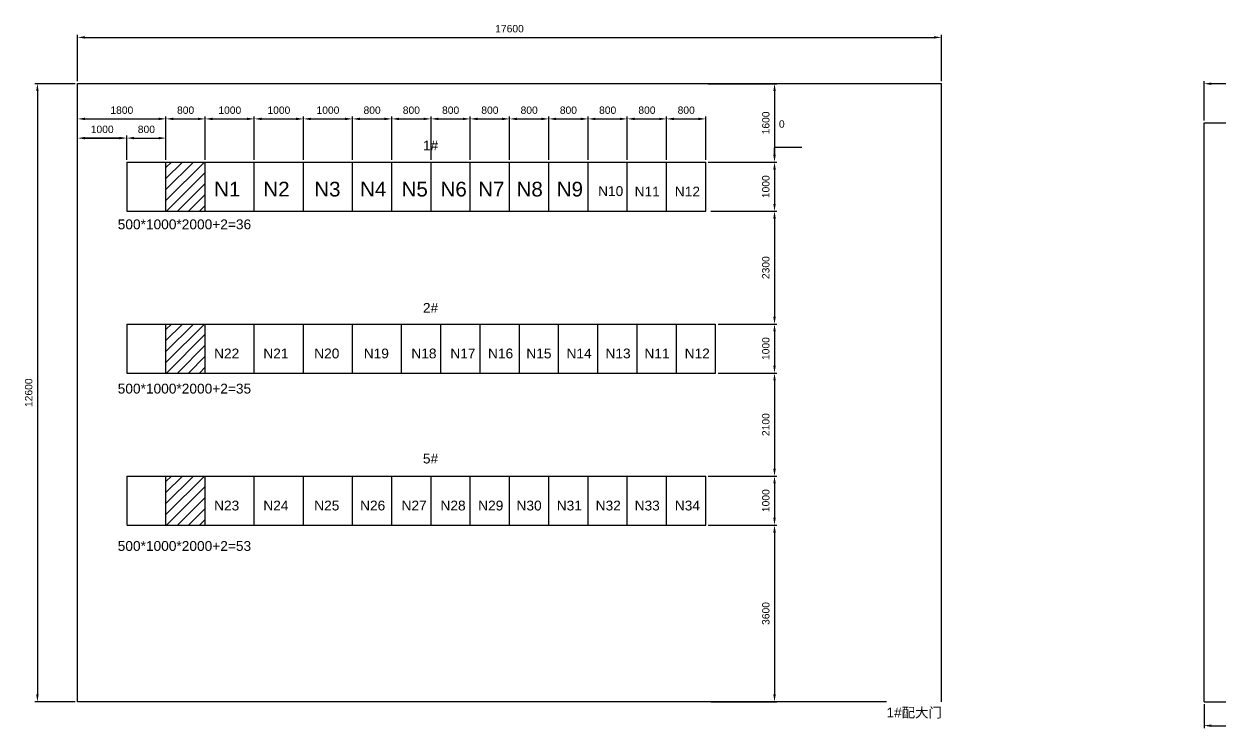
# Model space of a CAD drawing. Header units: millimetres. Extents: x 8 to 67164, y -14211 to 15935.
# Drawn here: x 8 to 24362, y 1579 to 15935 of the extents above; entities that cross this region are included whole.
import ezdxf

# ---------------------------------------------------------------- set-up
doc = ezdxf.new("R2010")
doc.units = ezdxf.units.MM
doc.layers.add('标注', color=7, linetype='Continuous')
doc.styles.get("Standard").update_dxf_attribs({"font": 'arial.ttf'})
doc.dimstyles.new('ISO-25', dxfattribs={"dimtxt": 150, "dimasz": 150, "dimexe": 50, "dimexo": 50, "dimgap": 100, "dimtad": 1, "dimtoh": 1, "dimdec": 0, "dimtxsty": 'Standard', "dimcen": 0, "dimclrd": 3, "dimclre": 3, "dimclrt": 3, "dimadec": 0, "dimazin": 0, "dimtfac": 1, "dimtdec": 0, "dimtmove": 0, "dimatfit": 3, "dimfxl": 1, "dimarcsym": 2})

# ---------------------------------------------------------------- blocks, each defined once
blk = doc.blocks.new('*D45')
at = {"layer": 'Defpoints', "color": 0, "transparency": 16777216}
for p in [(24055, 14715), (24055, 13916), (33545, 13916)]:
    blk.add_point(p, dxfattribs=at)
at = {"layer": '标注', "color": 3, "lineweight": -2, "transparency": 16777216}
for p, q in [((24055, 13966), (24055, 14765)), ((33395, 14715), (24205, 14715)), ((33545, 13966), (33545, 14765))]:
    blk.add_line(p, q, dxfattribs=at)
at = {"layer": '标注', "color": 3, "transparency": 16777216}
for points in [[(24205, 14740), (24205, 14690), (24055, 14715)], [(33395, 14740), (33395, 14690), (33545, 14715)]]:
    blk.add_solid(points, dxfattribs=at)
at = {"layer": '标注', "color": 3, "transparency": 16777216, "insert": (28800, 14892), "char_height": 150, "attachment_point": 5}
blk.add_mtext('9490', dxfattribs=at)
blk = doc.blocks.new('*D46')
at = {"layer": 'Defpoints', "color": 0, "transparency": 16777216}
for p in [(24055, 2116), (30332, 2116), (30332, 1629)]:
    blk.add_point(p, dxfattribs=at)
at = {"layer": '标注', "color": 3, "lineweight": -2, "transparency": 16777216}
for p, q in [((24055, 2066), (24055, 1579)), ((30332, 2066), (30332, 1579)), ((24205, 1629), (30182, 1629))]:
    blk.add_line(p, q, dxfattribs=at)
at = {"layer": '标注', "color": 3, "transparency": 16777216}
for points in [[(24205, 1654), (24205, 1604), (24055, 1629)], [(30182, 1654), (30182, 1604), (30332, 1629)]]:
    blk.add_solid(points, dxfattribs=at)
at = {"layer": '标注', "color": 3, "transparency": 16777216, "insert": (27193, 1806), "char_height": 150, "attachment_point": 5}
blk.add_mtext('6277', dxfattribs=at)
blk = doc.blocks.new('*D53')
at = {"layer": 'Defpoints', "color": 0, "transparency": 16777216}
for p in [(13892, 14716), (13903, 13116), (15303, 13116)]:
    blk.add_point(p, dxfattribs=at)
at = {"layer": '标注', "color": 3, "lineweight": -2, "transparency": 16777216}
for p, q in [((13942, 14716), (15353, 14716)), ((15303, 14566), (15303, 13266)), ((13953, 13116), (15353, 13116))]:
    blk.add_line(p, q, dxfattribs=at)
at = {"layer": '标注', "color": 3, "transparency": 16777216}
for points in [[(15278, 14566), (15328, 14566), (15303, 14716)], [(15278, 13266), (15328, 13266), (15303, 13116)]]:
    blk.add_solid(points, dxfattribs=at)
at = {"layer": '标注', "color": 3, "transparency": 16777216, "insert": (15126, 13916), "char_height": 150, "attachment_point": 5, "rotation": 90}
blk.add_mtext('1600', dxfattribs=at)
blk = doc.blocks.new('*D54')
at = {"layer": 'Defpoints', "color": 0, "transparency": 16777216}
for p in [(13903, 13116), (13953, 13116), (15303, 13116)]:
    blk.add_point(p, dxfattribs=at)
at = {"layer": '标注', "color": 3, "lineweight": -2, "transparency": 16777216}
for p, q in [((15303, 13266), (15303, 13416)), ((15858, 13416), (15303, 13416)), ((13953, 13116), (15353, 13116)), ((14003, 13116), (15353, 13116)), ((15303, 12966), (15303, 12816))]:
    blk.add_line(p, q, dxfattribs=at)
at = {"layer": '标注', "color": 3, "transparency": 16777216}
for points in [[(15278, 13266), (15328, 13266), (15303, 13116)], [(15278, 12966), (15328, 12966), (15303, 13116)]]:
    blk.add_solid(points, dxfattribs=at)
at = {"layer": '标注', "color": 3, "transparency": 16777216, "insert": (15451, 13893), "char_height": 150, "attachment_point": 5}
blk.add_mtext('0', dxfattribs=at)
blk = doc.blocks.new('*D55')
at = {"layer": 'Defpoints', "color": 0, "transparency": 16777216}
for p in [(13953, 13116), (13953, 12116), (15303, 12116)]:
    blk.add_point(p, dxfattribs=at)
at = {"layer": '标注', "color": 3, "lineweight": -2, "transparency": 16777216}
for p, q in [((14003, 13116), (15353, 13116)), ((15303, 12966), (15303, 12266)), ((14003, 12116), (15353, 12116))]:
    blk.add_line(p, q, dxfattribs=at)
at = {"layer": '标注', "color": 3, "transparency": 16777216}
for points in [[(15278, 12966), (15328, 12966), (15303, 13116)], [(15278, 12266), (15328, 12266), (15303, 12116)]]:
    blk.add_solid(points, dxfattribs=at)
at = {"layer": '标注', "color": 3, "transparency": 16777216, "insert": (15126, 12616), "char_height": 150, "attachment_point": 5, "rotation": 90}
blk.add_mtext('1000', dxfattribs=at)
blk = doc.blocks.new('*D56')
at = {"layer": 'Defpoints', "color": 0, "transparency": 16777216}
for p in [(13953, 12116), (14103, 9816), (15303, 9816)]:
    blk.add_point(p, dxfattribs=at)
at = {"layer": '标注', "color": 3, "lineweight": -2, "transparency": 16777216}
for p, q in [((14003, 12116), (15353, 12116)), ((15303, 11966), (15303, 9966)), ((14153, 9816), (15353, 9816))]:
    blk.add_line(p, q, dxfattribs=at)
at = {"layer": '标注', "color": 3, "transparency": 16777216}
for points in [[(15278, 11966), (15328, 11966), (15303, 12116)], [(15278, 9966), (15328, 9966), (15303, 9816)]]:
    blk.add_solid(points, dxfattribs=at)
at = {"layer": '标注', "color": 3, "transparency": 16777216, "insert": (15126, 10966), "char_height": 150, "attachment_point": 5, "rotation": 90}
blk.add_mtext('2300', dxfattribs=at)
blk = doc.blocks.new('*D57')
at = {"layer": 'Defpoints', "color": 0, "transparency": 16777216}
for p in [(14103, 9816), (14103, 8816), (15303, 8816)]:
    blk.add_point(p, dxfattribs=at)
at = {"layer": '标注', "color": 3, "lineweight": -2, "transparency": 16777216}
for p, q in [((14153, 9816), (15353, 9816)), ((15303, 9666), (15303, 8966)), ((14153, 8816), (15353, 8816))]:
    blk.add_line(p, q, dxfattribs=at)
at = {"layer": '标注', "color": 3, "transparency": 16777216}
for points in [[(15278, 9666), (15328, 9666), (15303, 9816)], [(15278, 8966), (15328, 8966), (15303, 8816)]]:
    blk.add_solid(points, dxfattribs=at)
at = {"layer": '标注', "color": 3, "transparency": 16777216, "insert": (15126, 9316), "char_height": 150, "attachment_point": 5, "rotation": 90}
blk.add_mtext('1000', dxfattribs=at)
blk = doc.blocks.new('*D58')
at = {"layer": 'Defpoints', "color": 0, "transparency": 16777216}
for p in [(14103, 8816), (13903, 6716), (15303, 6716)]:
    blk.add_point(p, dxfattribs=at)
at = {"layer": '标注', "color": 3, "lineweight": -2, "transparency": 16777216}
for p, q in [((14153, 8816), (15353, 8816)), ((15303, 8666), (15303, 6866)), ((13953, 6716), (15353, 6716))]:
    blk.add_line(p, q, dxfattribs=at)
at = {"layer": '标注', "color": 3, "transparency": 16777216}
for points in [[(15278, 8666), (15328, 8666), (15303, 8816)], [(15278, 6866), (15328, 6866), (15303, 6716)]]:
    blk.add_solid(points, dxfattribs=at)
at = {"layer": '标注', "color": 3, "transparency": 16777216, "insert": (15126, 7766), "char_height": 150, "attachment_point": 5, "rotation": 90}
blk.add_mtext('2100', dxfattribs=at)
blk = doc.blocks.new('*D59')
at = {"layer": 'Defpoints', "color": 0, "transparency": 16777216}
for p in [(13903, 6716), (13903, 5716), (15303, 5716)]:
    blk.add_point(p, dxfattribs=at)
at = {"layer": '标注', "color": 3, "lineweight": -2, "transparency": 16777216}
for p, q in [((13953, 6716), (15353, 6716)), ((15303, 6566), (15303, 5866)), ((13953, 5716), (15353, 5716))]:
    blk.add_line(p, q, dxfattribs=at)
at = {"layer": '标注', "color": 3, "transparency": 16777216}
for points in [[(15278, 6566), (15328, 6566), (15303, 6716)], [(15278, 5866), (15328, 5866), (15303, 5716)]]:
    blk.add_solid(points, dxfattribs=at)
at = {"layer": '标注', "color": 3, "transparency": 16777216, "insert": (15126, 6216), "char_height": 150, "attachment_point": 5, "rotation": 90}
blk.add_mtext('1000', dxfattribs=at)
blk = doc.blocks.new('*D60')
at = {"layer": 'Defpoints', "color": 0, "transparency": 16777216}
for p in [(13903, 5716), (13955, 2116), (15303, 2116)]:
    blk.add_point(p, dxfattribs=at)
at = {"layer": '标注', "color": 3, "lineweight": -2, "transparency": 16777216}
for p, q in [((13953, 5716), (15353, 5716)), ((15303, 5566), (15303, 2266)), ((14005, 2116), (15353, 2116))]:
    blk.add_line(p, q, dxfattribs=at)
at = {"layer": '标注', "color": 3, "transparency": 16777216}
for points in [[(15278, 5566), (15328, 5566), (15303, 5716)], [(15278, 2266), (15328, 2266), (15303, 2116)]]:
    blk.add_solid(points, dxfattribs=at)
at = {"layer": '标注', "color": 3, "transparency": 16777216, "insert": (15126, 3916), "char_height": 150, "attachment_point": 5, "rotation": 90}
blk.add_mtext('3600', dxfattribs=at)
blk = doc.blocks.new('*D61')
at = {"layer": 'Defpoints', "color": 0, "transparency": 16777216}
for p in [(2903, 13998), (1103, 13116), (2903, 13116)]:
    blk.add_point(p, dxfattribs=at)
at = {"layer": '标注', "color": 3, "lineweight": -2, "transparency": 16777216}
for p, q in [((1103, 13166), (1103, 14048)), ((1253, 13998), (2753, 13998)), ((2903, 13166), (2903, 14048))]:
    blk.add_line(p, q, dxfattribs=at)
at = {"layer": '标注', "color": 3, "transparency": 16777216}
for points in [[(1253, 14023), (1253, 13973), (1103, 13998)], [(2753, 14023), (2753, 13973), (2903, 13998)]]:
    blk.add_solid(points, dxfattribs=at)
at = {"layer": '标注', "color": 3, "transparency": 16777216, "insert": (2003, 14175), "char_height": 150, "attachment_point": 5}
blk.add_mtext('1800', dxfattribs=at)
blk = doc.blocks.new('*D62')
at = {"layer": 'Defpoints', "color": 0, "transparency": 16777216}
for p in [(3703, 13998), (2903, 13166), (3703, 13116)]:
    blk.add_point(p, dxfattribs=at)
at = {"layer": '标注', "color": 3, "lineweight": -2, "transparency": 16777216}
for p, q in [((2903, 13216), (2903, 14048)), ((3053, 13998), (3553, 13998)), ((3703, 13166), (3703, 14048))]:
    blk.add_line(p, q, dxfattribs=at)
at = {"layer": '标注', "color": 3, "transparency": 16777216}
for points in [[(3053, 14023), (3053, 13973), (2903, 13998)], [(3553, 14023), (3553, 13973), (3703, 13998)]]:
    blk.add_solid(points, dxfattribs=at)
at = {"layer": '标注', "color": 3, "transparency": 16777216, "insert": (3303, 14175), "char_height": 150, "attachment_point": 5}
blk.add_mtext('800', dxfattribs=at)
blk = doc.blocks.new('*D63')
at = {"layer": 'Defpoints', "color": 0, "transparency": 16777216}
for p in [(4703, 13998), (3703, 13116), (4703, 13116)]:
    blk.add_point(p, dxfattribs=at)
at = {"layer": '标注', "color": 3, "lineweight": -2, "transparency": 16777216}
for p, q in [((3703, 13166), (3703, 14048)), ((3853, 13998), (4553, 13998)), ((4703, 13166), (4703, 14048))]:
    blk.add_line(p, q, dxfattribs=at)
at = {"layer": '标注', "color": 3, "transparency": 16777216}
for points in [[(3853, 14023), (3853, 13973), (3703, 13998)], [(4553, 14023), (4553, 13973), (4703, 13998)]]:
    blk.add_solid(points, dxfattribs=at)
at = {"layer": '标注', "color": 3, "transparency": 16777216, "insert": (4203, 14175), "char_height": 150, "attachment_point": 5}
blk.add_mtext('1000', dxfattribs=at)
blk = doc.blocks.new('*D64')
at = {"layer": 'Defpoints', "color": 0, "transparency": 16777216}
for p in [(5703, 13998), (4703, 13116), (5703, 13116)]:
    blk.add_point(p, dxfattribs=at)
at = {"layer": '标注', "color": 3, "lineweight": -2, "transparency": 16777216}
for p, q in [((4703, 13166), (4703, 14048)), ((4853, 13998), (5553, 13998)), ((5703, 13166), (5703, 14048))]:
    blk.add_line(p, q, dxfattribs=at)
at = {"layer": '标注', "color": 3, "transparency": 16777216}
for points in [[(4853, 14023), (4853, 13973), (4703, 13998)], [(5553, 14023), (5553, 13973), (5703, 13998)]]:
    blk.add_solid(points, dxfattribs=at)
at = {"layer": '标注', "color": 3, "transparency": 16777216, "insert": (5203, 14175), "char_height": 150, "attachment_point": 5}
blk.add_mtext('1000', dxfattribs=at)
blk = doc.blocks.new('*D65')
at = {"layer": 'Defpoints', "color": 0, "transparency": 16777216}
for p in [(6703, 13998), (5703, 13116), (6703, 13116)]:
    blk.add_point(p, dxfattribs=at)
at = {"layer": '标注', "color": 3, "lineweight": -2, "transparency": 16777216}
for p, q in [((5703, 13166), (5703, 14048)), ((5853, 13998), (6553, 13998)), ((6703, 13166), (6703, 14048))]:
    blk.add_line(p, q, dxfattribs=at)
at = {"layer": '标注', "color": 3, "transparency": 16777216}
for points in [[(5853, 14023), (5853, 13973), (5703, 13998)], [(6553, 14023), (6553, 13973), (6703, 13998)]]:
    blk.add_solid(points, dxfattribs=at)
at = {"layer": '标注', "color": 3, "transparency": 16777216, "insert": (6203, 14175), "char_height": 150, "attachment_point": 5}
blk.add_mtext('1000', dxfattribs=at)
blk = doc.blocks.new('*D66')
at = {"layer": 'Defpoints', "color": 0, "transparency": 16777216}
for p in [(7503, 13998), (6703, 13116), (7503, 13116)]:
    blk.add_point(p, dxfattribs=at)
at = {"layer": '标注', "color": 3, "lineweight": -2, "transparency": 16777216}
for p, q in [((6703, 13166), (6703, 14048)), ((6853, 13998), (7353, 13998)), ((7503, 13166), (7503, 14048))]:
    blk.add_line(p, q, dxfattribs=at)
at = {"layer": '标注', "color": 3, "transparency": 16777216}
for points in [[(6853, 14023), (6853, 13973), (6703, 13998)], [(7353, 14023), (7353, 13973), (7503, 13998)]]:
    blk.add_solid(points, dxfattribs=at)
at = {"layer": '标注', "color": 3, "transparency": 16777216, "insert": (7103, 14175), "char_height": 150, "attachment_point": 5}
blk.add_mtext('800', dxfattribs=at)
blk = doc.blocks.new('*D67')
at = {"layer": 'Defpoints', "color": 0, "transparency": 16777216}
for p in [(8303, 13998), (7503, 13116), (8303, 13116)]:
    blk.add_point(p, dxfattribs=at)
at = {"layer": '标注', "color": 3, "lineweight": -2, "transparency": 16777216}
for p, q in [((7503, 13166), (7503, 14048)), ((7653, 13998), (8153, 13998)), ((8303, 13166), (8303, 14048))]:
    blk.add_line(p, q, dxfattribs=at)
at = {"layer": '标注', "color": 3, "transparency": 16777216}
for points in [[(7653, 14023), (7653, 13973), (7503, 13998)], [(8153, 14023), (8153, 13973), (8303, 13998)]]:
    blk.add_solid(points, dxfattribs=at)
at = {"layer": '标注', "color": 3, "transparency": 16777216, "insert": (7903, 14175), "char_height": 150, "attachment_point": 5}
blk.add_mtext('800', dxfattribs=at)
blk = doc.blocks.new('*D68')
at = {"layer": 'Defpoints', "color": 0, "transparency": 16777216}
for p in [(9103, 13998), (8303, 13116), (9103, 13116)]:
    blk.add_point(p, dxfattribs=at)
at = {"layer": '标注', "color": 3, "lineweight": -2, "transparency": 16777216}
for p, q in [((8303, 13166), (8303, 14048)), ((8453, 13998), (8953, 13998)), ((9103, 13166), (9103, 14048))]:
    blk.add_line(p, q, dxfattribs=at)
at = {"layer": '标注', "color": 3, "transparency": 16777216}
for points in [[(8453, 14023), (8453, 13973), (8303, 13998)], [(8953, 14023), (8953, 13973), (9103, 13998)]]:
    blk.add_solid(points, dxfattribs=at)
at = {"layer": '标注', "color": 3, "transparency": 16777216, "insert": (8703, 14175), "char_height": 150, "attachment_point": 5}
blk.add_mtext('800', dxfattribs=at)
blk = doc.blocks.new('*D69')
at = {"layer": 'Defpoints', "color": 0, "transparency": 16777216}
for p in [(9903, 13998), (9103, 13116), (9903, 13116)]:
    blk.add_point(p, dxfattribs=at)
at = {"layer": '标注', "color": 3, "lineweight": -2, "transparency": 16777216}
for p, q in [((9103, 13166), (9103, 14048)), ((9253, 13998), (9753, 13998)), ((9903, 13166), (9903, 14048))]:
    blk.add_line(p, q, dxfattribs=at)
at = {"layer": '标注', "color": 3, "transparency": 16777216}
for points in [[(9253, 14023), (9253, 13973), (9103, 13998)], [(9753, 14023), (9753, 13973), (9903, 13998)]]:
    blk.add_solid(points, dxfattribs=at)
at = {"layer": '标注', "color": 3, "transparency": 16777216, "insert": (9503, 14175), "char_height": 150, "attachment_point": 5}
blk.add_mtext('800', dxfattribs=at)
blk = doc.blocks.new('*D70')
at = {"layer": 'Defpoints', "color": 0, "transparency": 16777216}
for p in [(10703, 13998), (9903, 13116), (10703, 13116)]:
    blk.add_point(p, dxfattribs=at)
at = {"layer": '标注', "color": 3, "lineweight": -2, "transparency": 16777216}
for p, q in [((9903, 13166), (9903, 14048)), ((10053, 13998), (10553, 13998)), ((10703, 13166), (10703, 14048))]:
    blk.add_line(p, q, dxfattribs=at)
at = {"layer": '标注', "color": 3, "transparency": 16777216}
for points in [[(10053, 14023), (10053, 13973), (9903, 13998)], [(10553, 14023), (10553, 13973), (10703, 13998)]]:
    blk.add_solid(points, dxfattribs=at)
at = {"layer": '标注', "color": 3, "transparency": 16777216, "insert": (10303, 14175), "char_height": 150, "attachment_point": 5}
blk.add_mtext('800', dxfattribs=at)
blk = doc.blocks.new('*D71')
at = {"layer": 'Defpoints', "color": 0, "transparency": 16777216}
for p in [(11503, 13998), (10703, 13116), (11503, 13116)]:
    blk.add_point(p, dxfattribs=at)
at = {"layer": '标注', "color": 3, "lineweight": -2, "transparency": 16777216}
for p, q in [((10703, 13166), (10703, 14048)), ((10853, 13998), (11353, 13998)), ((11503, 13166), (11503, 14048))]:
    blk.add_line(p, q, dxfattribs=at)
at = {"layer": '标注', "color": 3, "transparency": 16777216}
for points in [[(10853, 14023), (10853, 13973), (10703, 13998)], [(11353, 14023), (11353, 13973), (11503, 13998)]]:
    blk.add_solid(points, dxfattribs=at)
at = {"layer": '标注', "color": 3, "transparency": 16777216, "insert": (11103, 14175), "char_height": 150, "attachment_point": 5}
blk.add_mtext('800', dxfattribs=at)
blk = doc.blocks.new('*D72')
at = {"layer": 'Defpoints', "color": 0, "transparency": 16777216}
for p in [(12303, 13998), (11503, 13116), (12303, 13116)]:
    blk.add_point(p, dxfattribs=at)
at = {"layer": '标注', "color": 3, "lineweight": -2, "transparency": 16777216}
for p, q in [((11503, 13166), (11503, 14048)), ((11653, 13998), (12153, 13998)), ((12303, 13166), (12303, 14048))]:
    blk.add_line(p, q, dxfattribs=at)
at = {"layer": '标注', "color": 3, "transparency": 16777216}
for points in [[(11653, 14023), (11653, 13973), (11503, 13998)], [(12153, 14023), (12153, 13973), (12303, 13998)]]:
    blk.add_solid(points, dxfattribs=at)
at = {"layer": '标注', "color": 3, "transparency": 16777216, "insert": (11903, 14175), "char_height": 150, "attachment_point": 5}
blk.add_mtext('800', dxfattribs=at)
blk = doc.blocks.new('*D73')
at = {"layer": 'Defpoints', "color": 0, "transparency": 16777216}
for p in [(13103, 13998), (12303, 13116), (13103, 13116)]:
    blk.add_point(p, dxfattribs=at)
at = {"layer": '标注', "color": 3, "lineweight": -2, "transparency": 16777216}
for p, q in [((12303, 13166), (12303, 14048)), ((12453, 13998), (12953, 13998)), ((13103, 13166), (13103, 14048))]:
    blk.add_line(p, q, dxfattribs=at)
at = {"layer": '标注', "color": 3, "transparency": 16777216}
for points in [[(12453, 14023), (12453, 13973), (12303, 13998)], [(12953, 14023), (12953, 13973), (13103, 13998)]]:
    blk.add_solid(points, dxfattribs=at)
at = {"layer": '标注', "color": 3, "transparency": 16777216, "insert": (12703, 14175), "char_height": 150, "attachment_point": 5}
blk.add_mtext('800', dxfattribs=at)
blk = doc.blocks.new('*D74')
at = {"layer": 'Defpoints', "color": 0, "transparency": 16777216}
for p in [(13903, 13998), (13103, 13116), (13903, 13116)]:
    blk.add_point(p, dxfattribs=at)
at = {"layer": '标注', "color": 3, "lineweight": -2, "transparency": 16777216}
for p, q in [((13103, 13166), (13103, 14048)), ((13253, 13998), (13753, 13998)), ((13903, 13166), (13903, 14048))]:
    blk.add_line(p, q, dxfattribs=at)
at = {"layer": '标注', "color": 3, "transparency": 16777216}
for points in [[(13253, 14023), (13253, 13973), (13103, 13998)], [(13753, 14023), (13753, 13973), (13903, 13998)]]:
    blk.add_solid(points, dxfattribs=at)
at = {"layer": '标注', "color": 3, "transparency": 16777216, "insert": (13503, 14175), "char_height": 150, "attachment_point": 5}
blk.add_mtext('800', dxfattribs=at)
blk = doc.blocks.new('*D75')
at = {"layer": 'Defpoints', "color": 0, "transparency": 16777216}
for p in [(1103, 13607), (1103, 13116), (2103, 13116)]:
    blk.add_point(p, dxfattribs=at)
at = {"layer": '标注', "color": 3, "lineweight": -2, "transparency": 16777216}
for p, q in [((1103, 13166), (1103, 13657)), ((2103, 13166), (2103, 13657)), ((1953, 13607), (1253, 13607))]:
    blk.add_line(p, q, dxfattribs=at)
at = {"layer": '标注', "color": 3, "transparency": 16777216}
for points in [[(1253, 13632), (1253, 13582), (1103, 13607)], [(1953, 13632), (1953, 13582), (2103, 13607)]]:
    blk.add_solid(points, dxfattribs=at)
at = {"layer": '标注', "color": 3, "transparency": 16777216, "insert": (1603, 13784), "char_height": 150, "attachment_point": 5}
blk.add_mtext('1000', dxfattribs=at)
blk = doc.blocks.new('*D76')
at = {"layer": 'Defpoints', "color": 0, "transparency": 16777216}
for p in [(2103, 13607), (2103, 13166), (1103, 13116)]:
    blk.add_point(p, dxfattribs=at)
at = {"layer": '标注', "color": 3, "lineweight": -2, "transparency": 16777216}
for p, q in [((1103, 13166), (1103, 13657)), ((2103, 13216), (2103, 13657)), ((1253, 13607), (1953, 13607))]:
    blk.add_line(p, q, dxfattribs=at)
at = {"layer": '标注', "color": 3, "transparency": 16777216}
for points in [[(1253, 13632), (1253, 13582), (1103, 13607)], [(1953, 13632), (1953, 13582), (2103, 13607)]]:
    blk.add_solid(points, dxfattribs=at)
at = {"layer": '标注', "color": 3, "transparency": 16777216, "insert": (1603, 13784), "char_height": 150, "attachment_point": 5}
blk.add_mtext('1000', dxfattribs=at)
blk = doc.blocks.new('*D77')
at = {"layer": 'Defpoints', "color": 0, "transparency": 16777216}
for p in [(2903, 13607), (2103, 13166), (2903, 13216)]:
    blk.add_point(p, dxfattribs=at)
at = {"layer": '标注', "color": 3, "lineweight": -2, "transparency": 16777216}
for p, q in [((2103, 13216), (2103, 13657)), ((2903, 13266), (2903, 13657)), ((2253, 13607), (2753, 13607))]:
    blk.add_line(p, q, dxfattribs=at)
at = {"layer": '标注', "color": 3, "transparency": 16777216}
for points in [[(2253, 13632), (2253, 13582), (2103, 13607)], [(2753, 13632), (2753, 13582), (2903, 13607)]]:
    blk.add_solid(points, dxfattribs=at)
at = {"layer": '标注', "color": 3, "transparency": 16777216, "insert": (2503, 13784), "char_height": 150, "attachment_point": 5}
blk.add_mtext('800', dxfattribs=at)
blk = doc.blocks.new('*D78')
at = {"layer": 'Defpoints', "color": 0, "transparency": 16777216}
for p in [(18703, 15660), (1103, 14716), (18703, 14716)]:
    blk.add_point(p, dxfattribs=at)
at = {"layer": '标注', "color": 3, "lineweight": -2, "transparency": 16777216}
for p, q in [((1103, 14766), (1103, 15710)), ((1253, 15660), (18553, 15660)), ((18703, 14766), (18703, 15710))]:
    blk.add_line(p, q, dxfattribs=at)
at = {"layer": '标注', "color": 3, "transparency": 16777216}
for points in [[(1253, 15685), (1253, 15635), (1103, 15660)], [(18553, 15685), (18553, 15635), (18703, 15660)]]:
    blk.add_solid(points, dxfattribs=at)
at = {"layer": '标注', "color": 3, "transparency": 16777216, "insert": (9903, 15837), "char_height": 150, "attachment_point": 5}
blk.add_mtext('17600', dxfattribs=at)
blk = doc.blocks.new('*D79')
at = {"layer": 'Defpoints', "color": 0, "transparency": 16777216}
for p in [(1103, 14716), (283, 2116), (1103, 2116)]:
    blk.add_point(p, dxfattribs=at)
at = {"layer": '标注', "color": 3, "lineweight": -2, "transparency": 16777216}
for p, q in [((1053, 14716), (233, 14716)), ((283, 14566), (283, 2266)), ((1053, 2116), (233, 2116))]:
    blk.add_line(p, q, dxfattribs=at)
at = {"layer": '标注', "color": 3, "transparency": 16777216}
for points in [[(258, 14566), (308, 14566), (283, 14716)], [(258, 2266), (308, 2266), (283, 2116)]]:
    blk.add_solid(points, dxfattribs=at)
at = {"layer": '标注', "color": 3, "transparency": 16777216, "insert": (106, 8416), "char_height": 150, "attachment_point": 5, "rotation": 90}
blk.add_mtext('12600', dxfattribs=at)

msp = doc.modelspace()

# ---------------------------------------------------------------- hatches: boundary and pattern name
h = msp.add_hatch()
h.set_pattern_fill('ANSI31', color=256, scale=50)
h.paths.add_polyline_path([(3703, 13116.5), (2903, 13116.5), (2903, 12116.5), (3703, 12116.5)])
h = msp.add_hatch()
h.set_pattern_fill('ANSI31', color=256, scale=50)
h.set_pattern_definition([(45, (0, -3300), (-112.2532, 112.2532), [])])
h.paths.add_polyline_path([(3703, 9816.5), (2903, 9816.5), (2903, 8816.5), (3703, 8816.5)])
h = msp.add_hatch()
h.set_pattern_fill('ANSI31', color=256, scale=50)
h.set_pattern_definition([(45, (0, -6400), (-112.2532, 112.2532), [])])
h.paths.add_polyline_path([(3703, 6716.5), (2903, 6716.5), (2903, 5716.5), (3703, 5716.5)])

# ---------------------------------------------------------------- linework, layer by layer
for p, q in [((1103, 2116.5), (1103, 14716.5)), ((1103, 14716.5), (18703, 14716.5)), ((18703, 2116.5), (18703, 14716.5)), ((24054.8, 2116.5), (24054.8, 13916.5)), ((24054.8, 13916.5), (24054.8, 13916.5)), ((24054.8, 13916.5), (33544.8, 13916.5)), ((2103, 13116.5), (13903, 13116.5)), ((2903, 12116.5), (2903, 13116.5)), ((3703, 12116.5), (3703, 13116.5)), ((4703, 12116.5), (4703, 13116.5)), ((4703, 12116.5), (4703, 13116.5)), ((4703, 12116.5), (4703, 13116.5)), ((5703, 12116.5), (5703, 13116.5)), ((6703, 12116.5), (6703, 13116.5)), ((7503, 12116.5), (7503, 13116.5)), ((7503, 12116.5), (7503, 13116.5)), ((8303, 12116.5), (8303, 13116.5)), ((9103, 12116.5), (9103, 13116.5)), ((9903, 12116.5), (9903, 13116.5)), ((10703, 12116.5), (10703, 13116.5)), ((11503, 12116.5), (11503, 13116.5)), ((12303, 12116.5), (12303, 13116.5)), ((13103, 12116.5), (13103, 13116.5)), ((13903, 12116.5), (13903, 13116.5)), ((2103, 12116.5), (13903, 12116.5)), ((2103, 9816.5), (14103, 9816.5)), ((2903, 8816.5), (2903, 9816.5)), ((3703, 8816.5), (3703, 9816.5)), ((4703, 8816.5), (4703, 9816.5)), ((4703, 8816.5), (4703, 9816.5)), ((4703, 8816.5), (4703, 9816.5)), ((5703, 8816.5), (5703, 9816.5)), ((6703, 8816.5), (6703, 9816.5)), ((7703, 8816.5), (7703, 9816.5)), ((7703, 8816.5), (7703, 9816.5)), ((8503, 8816.5), (8503, 9816.5)), ((9303, 8816.5), (9303, 9816.5)), ((10103, 8816.5), (10103, 9816.5)), ((10903, 8816.5), (10903, 9816.5)), ((11703, 8816.5), (11703, 9816.5)), ((12503, 8816.5), (12503, 9816.5)), ((13303, 8816.5), (13303, 9816.5)), ((14103, 8816.5), (14103, 9816.5)), ((2103, 8816.5), (14103, 8816.5)), ((2103, 6716.5), (13903, 6716.5)), ((2903, 5716.5), (2903, 6716.5)), ((3703, 5716.5), (3703, 6716.5)), ((4703, 5716.5), (4703, 6716.5)), ((4703, 5716.5), (4703, 6716.5)), ((4703, 5716.5), (4703, 6716.5)), ((5703, 5716.5), (5703, 6716.5)), ((6703, 5716.5), (6703, 6716.5)), ((7503, 5716.5), (7503, 6716.5)), ((7503, 5716.5), (7503, 6716.5)), ((8303, 5716.5), (8303, 6716.5)), ((9103, 5716.5), (9103, 6716.5)), ((9903, 5716.5), (9903, 6716.5)), ((10703, 5716.5), (10703, 6716.5)), ((11503, 5716.5), (11503, 6716.5)), ((12303, 5716.5), (12303, 6716.5)), ((13103, 5716.5), (13103, 6716.5)), ((13903, 5716.5), (13903, 6716.5)), ((2103, 5716.5), (13903, 5716.5)), ((17583.7, 2116.5), (1103, 2116.5)), ((24054.8, 2116.5), (30331.6, 2116.5))]:
    msp.add_line(p, q)
at = {"layer": '标注'}
for p, q in [((2103, 13116.5), (2103, 12116.5)), ((2103, 9816.5), (2103, 8816.5)), ((2103, 6716.5), (2103, 5731.4))]:
    msp.add_line(p, q, dxfattribs=at)

# ---------------------------------------------------------------- texts
for s, height, p in [('1#', 200, (8138.2, 13356.1)), ('N1', 300, (3883, 12416.5)), ('N2', 300, (4886.2, 12416.5)), ('N3', 300, (5923.2, 12416.5)), ('N4', 300, (6857.8, 12416.5)), ('N5', 300, (7702.7, 12416.5)), ('N6', 300, (8496.4, 12416.5)), ('N7', 300, (9264.6, 12416.5)), ('N8', 300, (10045.5, 12416.5)), ('N9', 300, (10864.8, 12416.5)), ('N10', 200, (11708.4, 12425.8)), ('N11', 200, (12452.3, 12416.5)), ('N12', 200, (13271.6, 12416.5)), ('500*1000*2000+2=36', 200, (1919.4, 11748.7)), ('2#', 200, (8138.2, 10045.4)), ('N22', 200, (3883, 9116.5)), ('N21', 200, (4886.2, 9116.5)), ('N20', 200, (5923.2, 9116.5)), ('N19', 200, (6932.4, 9116.5)), ('N18', 200, (7902.7, 9116.5)), ('N17', 200, (8696.4, 9116.5)), ('N16', 200, (9464.6, 9116.5)), ('N15', 200, (10245.5, 9116.5)), ('N14', 200, (11064.8, 9116.5)), ('N13', 200, (11858.5, 9116.5)), ('N11', 200, (12652.3, 9116.5)), ('N12', 200, (13471.6, 9116.5)), ('500*1000*2000+2=35 ', 200, (1919.4, 8399.7)), ('5#', 200, (8138.2, 6974.4)), ('N23', 200, (3883, 6016.5)), ('N24', 200, (4886.2, 6016.5)), ('N25', 200, (5923.2, 6016.5)), ('N26', 200, (6857.8, 6016.5)), ('N27', 200, (7702.7, 6016.5)), ('N28', 200, (8496.4, 6016.5)), ('N29', 200, (9264.6, 6016.5)), ('N30', 200, (10045.5, 6016.5)), ('N31', 200, (10864.8, 6016.5)), ('N32', 200, (11658.5, 6016.5)), ('N33', 200, (12452.3, 6016.5)), ('N34', 200, (13271.6, 6016.5)), ('500*1000*2000+2=53', 200, (1919.4, 5192.2)), ('1#配大门 ', 200, (17583.7, 1796.1))]:
    msp.add_text(s, height=height).set_placement(p)

# ---------------------------------------------------------------- dimensions: what is measured, and where the dimension line sits
for base, p1, p2, picture, middle in [((18703, 15660), (1103, 14716.5), (18703, 14716.5), '*D78', (9903, 15836.6)), ((2903, 13998.4), (1103, 13116.5), (2903, 13116.5), '*D61', (2003, 14175)), ((1103, 13607.4), (2103, 13116.5), (1103, 13116.5), '*D75', (1603, 13784)), ((30331.6, 1629.4), (24054.8, 2116.5), (30331.6, 2116.5), '*D46', (27193.2, 1806))]:
    dim = msp.add_linear_dim(base=base, p1=p1, p2=p2, dimstyle='ISO-25', dxfattribs=at)
    dim.commit()
    dim.dimension.update_dxf_attribs({"geometry": picture, "text_midpoint": middle})
for base, p1, p2, picture, middle in [((24054.8, 14715.1), (33544.8, 13916.5), (24054.8, 13916.5), '*D45', (28799.8, 14891.6)), ((3703, 13998.4), (2903, 13166.5), (3703, 13116.5), '*D62', (3303, 14175)), ((4703, 13998.4), (3703, 13116.5), (4703, 13116.5), '*D63', (4203, 14175)), ((5703, 13998.4), (4703, 13116.5), (5703, 13116.5), '*D64', (5203, 14175)), ((6703, 13998.4), (5703, 13116.5), (6703, 13116.5), '*D65', (6203, 14175)), ((7503, 13998.4), (6703, 13116.5), (7503, 13116.5), '*D66', (7103, 14175)), ((8303, 13998.4), (7503, 13116.5), (8303, 13116.5), '*D67', (7903, 14175)), ((9103, 13998.4), (8303, 13116.5), (9103, 13116.5), '*D68', (8703, 14175)), ((9903, 13998.4), (9103, 13116.5), (9903, 13116.5), '*D69', (9503, 14175)), ((10703, 13998.4), (9903, 13116.5), (10703, 13116.5), '*D70', (10303, 14175)), ((11503, 13998.4), (10703, 13116.5), (11503, 13116.5), '*D71', (11103, 14175)), ((12303, 13998.4), (11503, 13116.5), (12303, 13116.5), '*D72', (11903, 14175)), ((13103, 13998.4), (12303, 13116.5), (13103, 13116.5), '*D73', (12703, 14175)), ((13903, 13998.4), (13103, 13116.5), (13903, 13116.5), '*D74', (13503, 14175)), ((2103, 13607.4), (1103, 13116.5), (2103, 13166.5), '*D76', (1603, 13784)), ((2903, 13607.4), (2103, 13166.5), (2903, 13216.5), '*D77', (2503, 13784))]:
    dim = msp.add_linear_dim(base=base, p1=p1, p2=p2, dimstyle='ISO-25', override={"dimtmove": 1}, dxfattribs=at)
    dim.commit()
    dim.dimension.update_dxf_attribs({"geometry": picture, "text_midpoint": middle})
for base, p1, p2, picture, middle in [((282.8, 2116.5), (1103, 14716.5), (1103, 2116.5), '*D79', (106.3, 8416.5)), ((15302.6, 13116.5), (13892, 14716.5), (13903, 13116.5), '*D53', (15126, 13916.5))]:
    dim = msp.add_linear_dim(base=base, p1=p1, p2=p2, angle=90, dimstyle='ISO-25', dxfattribs=at)
    dim.commit()
    dim.dimension.update_dxf_attribs({"geometry": picture, "text_midpoint": middle})
for base, p1, p2, picture, middle in [((15302.5505852, 13116.4647369), (13903.0182455, 13116.4647369), (13953.0182455, 13116.4647369), '*D54', (15451.45918, 13893.0506851)), ((15302.6, 12116.5), (13953, 13116.5), (13953, 12116.5), '*D55', (15126, 12616.5)), ((15302.6, 9816.5), (13953, 12116.5), (14103, 9816.5), '*D56', (15125.9, 10966.5)), ((15302.6, 8816.5), (14103, 9816.5), (14103, 8816.5), '*D57', (15126, 9316.5)), ((15302.6, 6716.5), (14103, 8816.5), (13903, 6716.5), '*D58', (15126, 7766.5)), ((15302.6, 5716.5), (13903, 6716.5), (13903, 5716.5), '*D59', (15126, 6216.5)), ((15302.6, 2116.5), (13903, 5716.5), (13955.4, 2116.5), '*D60', (15125.9, 3916.5))]:
    dim = msp.add_linear_dim(base=base, p1=p1, p2=p2, angle=90, dimstyle='ISO-25', override={"dimtmove": 1}, dxfattribs=at)
    dim.commit()
    dim.dimension.update_dxf_attribs({"geometry": picture, "text_midpoint": middle})

doc.saveas('drawing.dxf')
